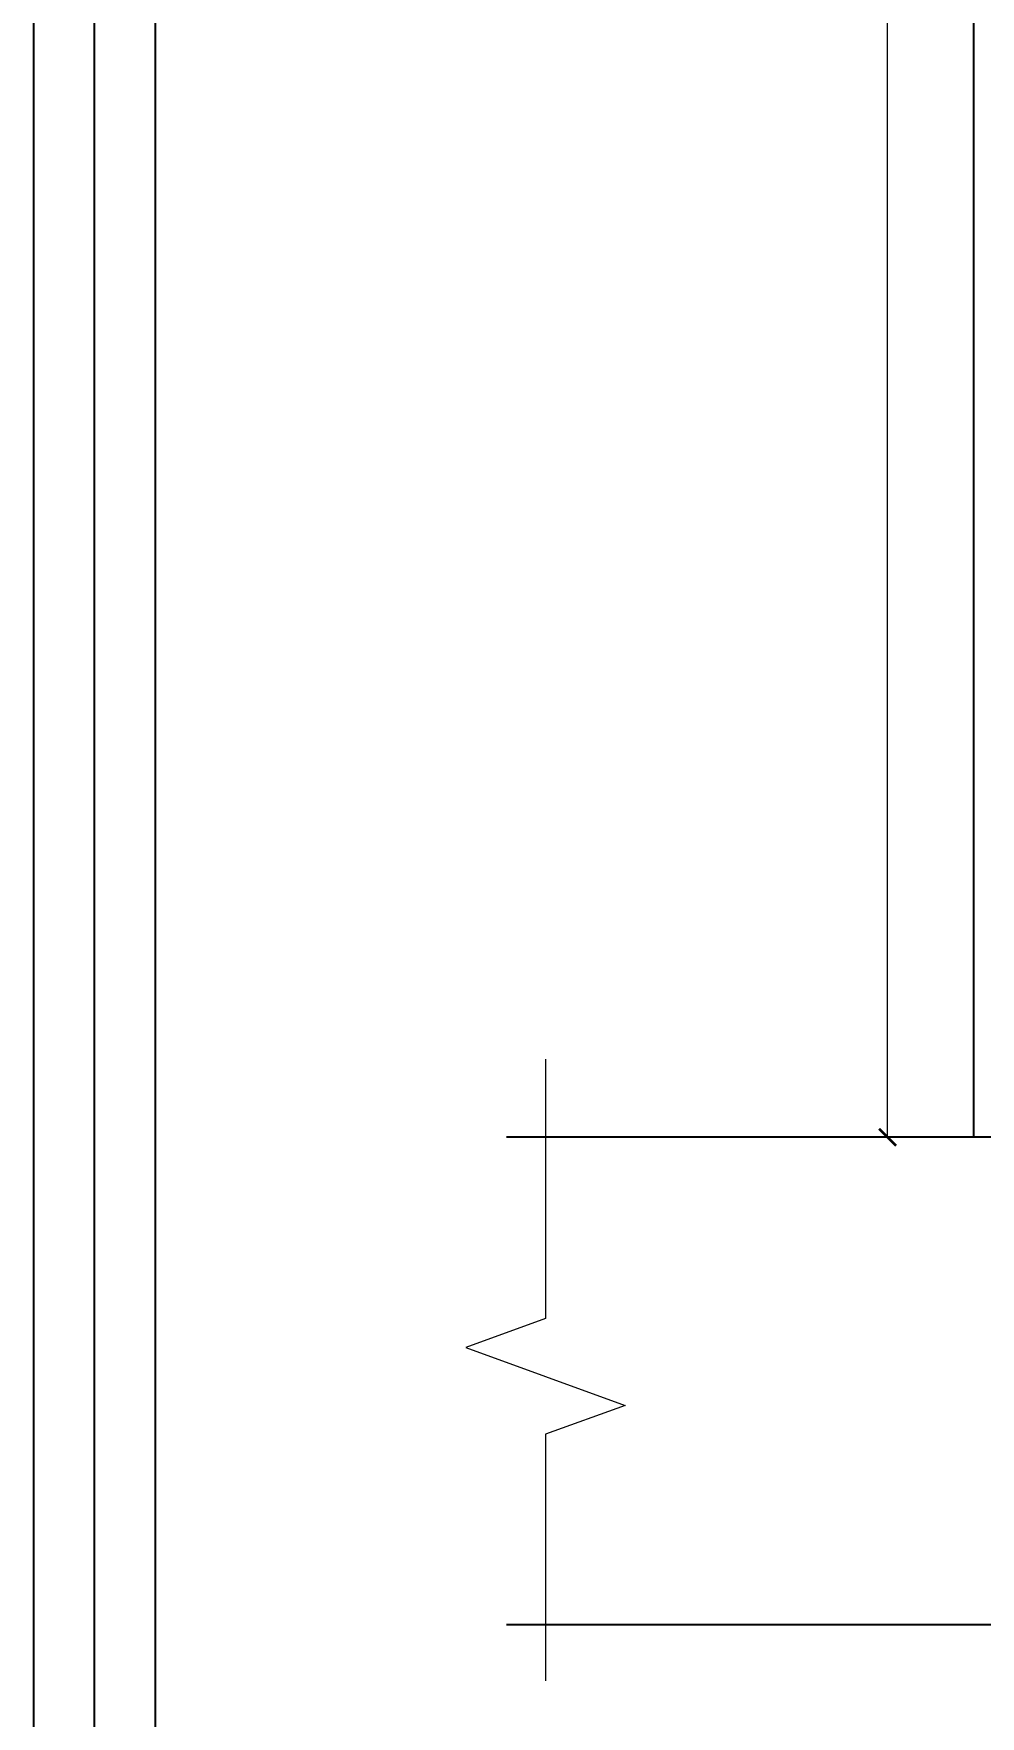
# Model space of a CAD drawing. Header units: inches. Extents: x 572007 to 584304, y -133032 to -127720.
# Drawn here: x 572941.9 to 573081.7, y -132332.9 to -132084.4 of the extents above; entities that cross this region are included whole.
import ezdxf

# ---------------------------------------------------------------- set-up
doc = ezdxf.new("R2010")
doc.units = ezdxf.units.IN
doc.header["$LTSCALE"] = 2
doc.header["$MEASUREMENT"] = 0
doc.header["$PDSIZE"] = 60727.40515
doc.layers.add('wall', color=160, linetype='Continuous', lineweight=20)
doc.styles.get("Standard").update_dxf_attribs({"font": 'arial.ttf'})
doc.dimstyles.new('Standard$0', dxfattribs={"dimtxt": 12, "dimasz": 2.5, "dimexe": 0, "dimexo": 0, "dimgap": 0, "dimtad": 0, "dimdec": 1, "dimzin": 0, "dimdsep": 46, "dimlunit": 4, "dimtxsty": 'Standard', "dimblk": 'ARCHTICK', "dimcen": 15.09, "dimclrd": 47, "dimadec": 0, "dimazin": 0, "dimtfac": 1, "dimtdec": 1, "dimtofl": 0, "dimtmove": 0, "dimatfit": 3, "dimldrblk": 'ARCHTICK', "dimfxl": 1, "dimtolj": 1, "dimtzin": 0, "dimlwd": 20, "dimarcsym": 0})

# ---------------------------------------------------------------- blocks, each defined once
blk = doc.blocks.new('_ArchTick')
at = {"color": 0, "linetype": 'ByBlock', "const_width": 0.15}
blk.add_lwpolyline([(-0.5, -0.5), (0.5, 0.5)], dxfattribs=at)
blk = doc.blocks.new('*D18')
at = {"color": 0, "linetype": 'Continuous', "lineweight": -2, "transparency": 16777216}
for p, q in [((573080.74, -131467.37), (573068, -131467.37)), ((573080.74, -132247.37), (573068, -132247.37))]:
    blk.add_line(p, q, dxfattribs=at)
at = {"color": 47, "lineweight": 20, "transparency": 16777216}
for p, q in [((573068, -131467.37), (573068, -131842.04)), ((573068, -132247.37), (573068, -131872.69))]:
    blk.add_line(p, q, dxfattribs=at)
at = {"layer": 'DEFPOINTS', "color": 0, "transparency": 16777216}
for p in [(573080.74, -131467.37), (573068, -132247.37), (573080.74, -132247.37)]:
    blk.add_point(p, dxfattribs=at)
at = {"color": 47, "lineweight": 20, "transparency": 16777216, "xscale": 2.5, "yscale": 2.5, "zscale": 2.5}
for p, rotation in [((573068, -131467.37), 90), ((573068, -132247.37), 270)]:
    blk.add_blockref('_ArchTick', p, dxfattribs=dict(at, rotation=rotation))
at = {"color": 0, "transparency": 16777216, "insert": (573068, -131857.37), "char_height": 12, "attachment_point": 5, "rotation": 90}
blk.add_mtext("\\A1;{\\H1.5x;65'}", dxfattribs=at)

msp = doc.modelspace()

# ---------------------------------------------------------------- linework, layer by layer
for p, q in [((573080.74, -132247.37), (573080.74, -131467.37)), ((573542.74, -132247.37), (573011.74, -132247.37)), ((573542.74, -132319.37), (573011.74, -132319.37))]:
    msp.add_line(p, q)
for points in [[(574706.17, -132442.87), (572941.9, -132442.87), (572941.9, -131207.88), (574706.17, -131207.88)], [(574697.17, -132433.87), (572950.9, -132433.87), (572950.9, -131216.88), (574697.17, -131216.88)], [(574688.17, -132424.87), (572959.9, -132424.87), (572959.9, -131225.88), (574688.17, -131225.88)]]:
    msp.add_lwpolyline(points, close=True)
at = {"layer": 'wall', "linetype": 'ByBlock'}
for p, q in [((573017.46, -132235.85), (573017.46, -132274.14)), ((573017.46, -132274.14), (573005.71, -132278.42)), ((573005.71, -132278.42), (573029.22, -132286.98)), ((573029.22, -132286.98), (573017.46, -132291.25)), ((573017.46, -132291.25), (573017.46, -132327.67))]:
    msp.add_line(p, q, dxfattribs=at)

# ---------------------------------------------------------------- dimensions: what is measured, and where the dimension line sits
at = {"color": 0}
dim = msp.add_aligned_dim(p1=(573080.74, -131467.37), p2=(573080.74, -132247.37), distance=-12.74, text='{\\H1.5x;<>}', dimstyle='Standard$0', dxfattribs=at)
dim.commit()
dim.dimension.update_dxf_attribs({"geometry": '*D18', "text_midpoint": (573068, -131857.37)})

doc.saveas('drawing.dxf')
